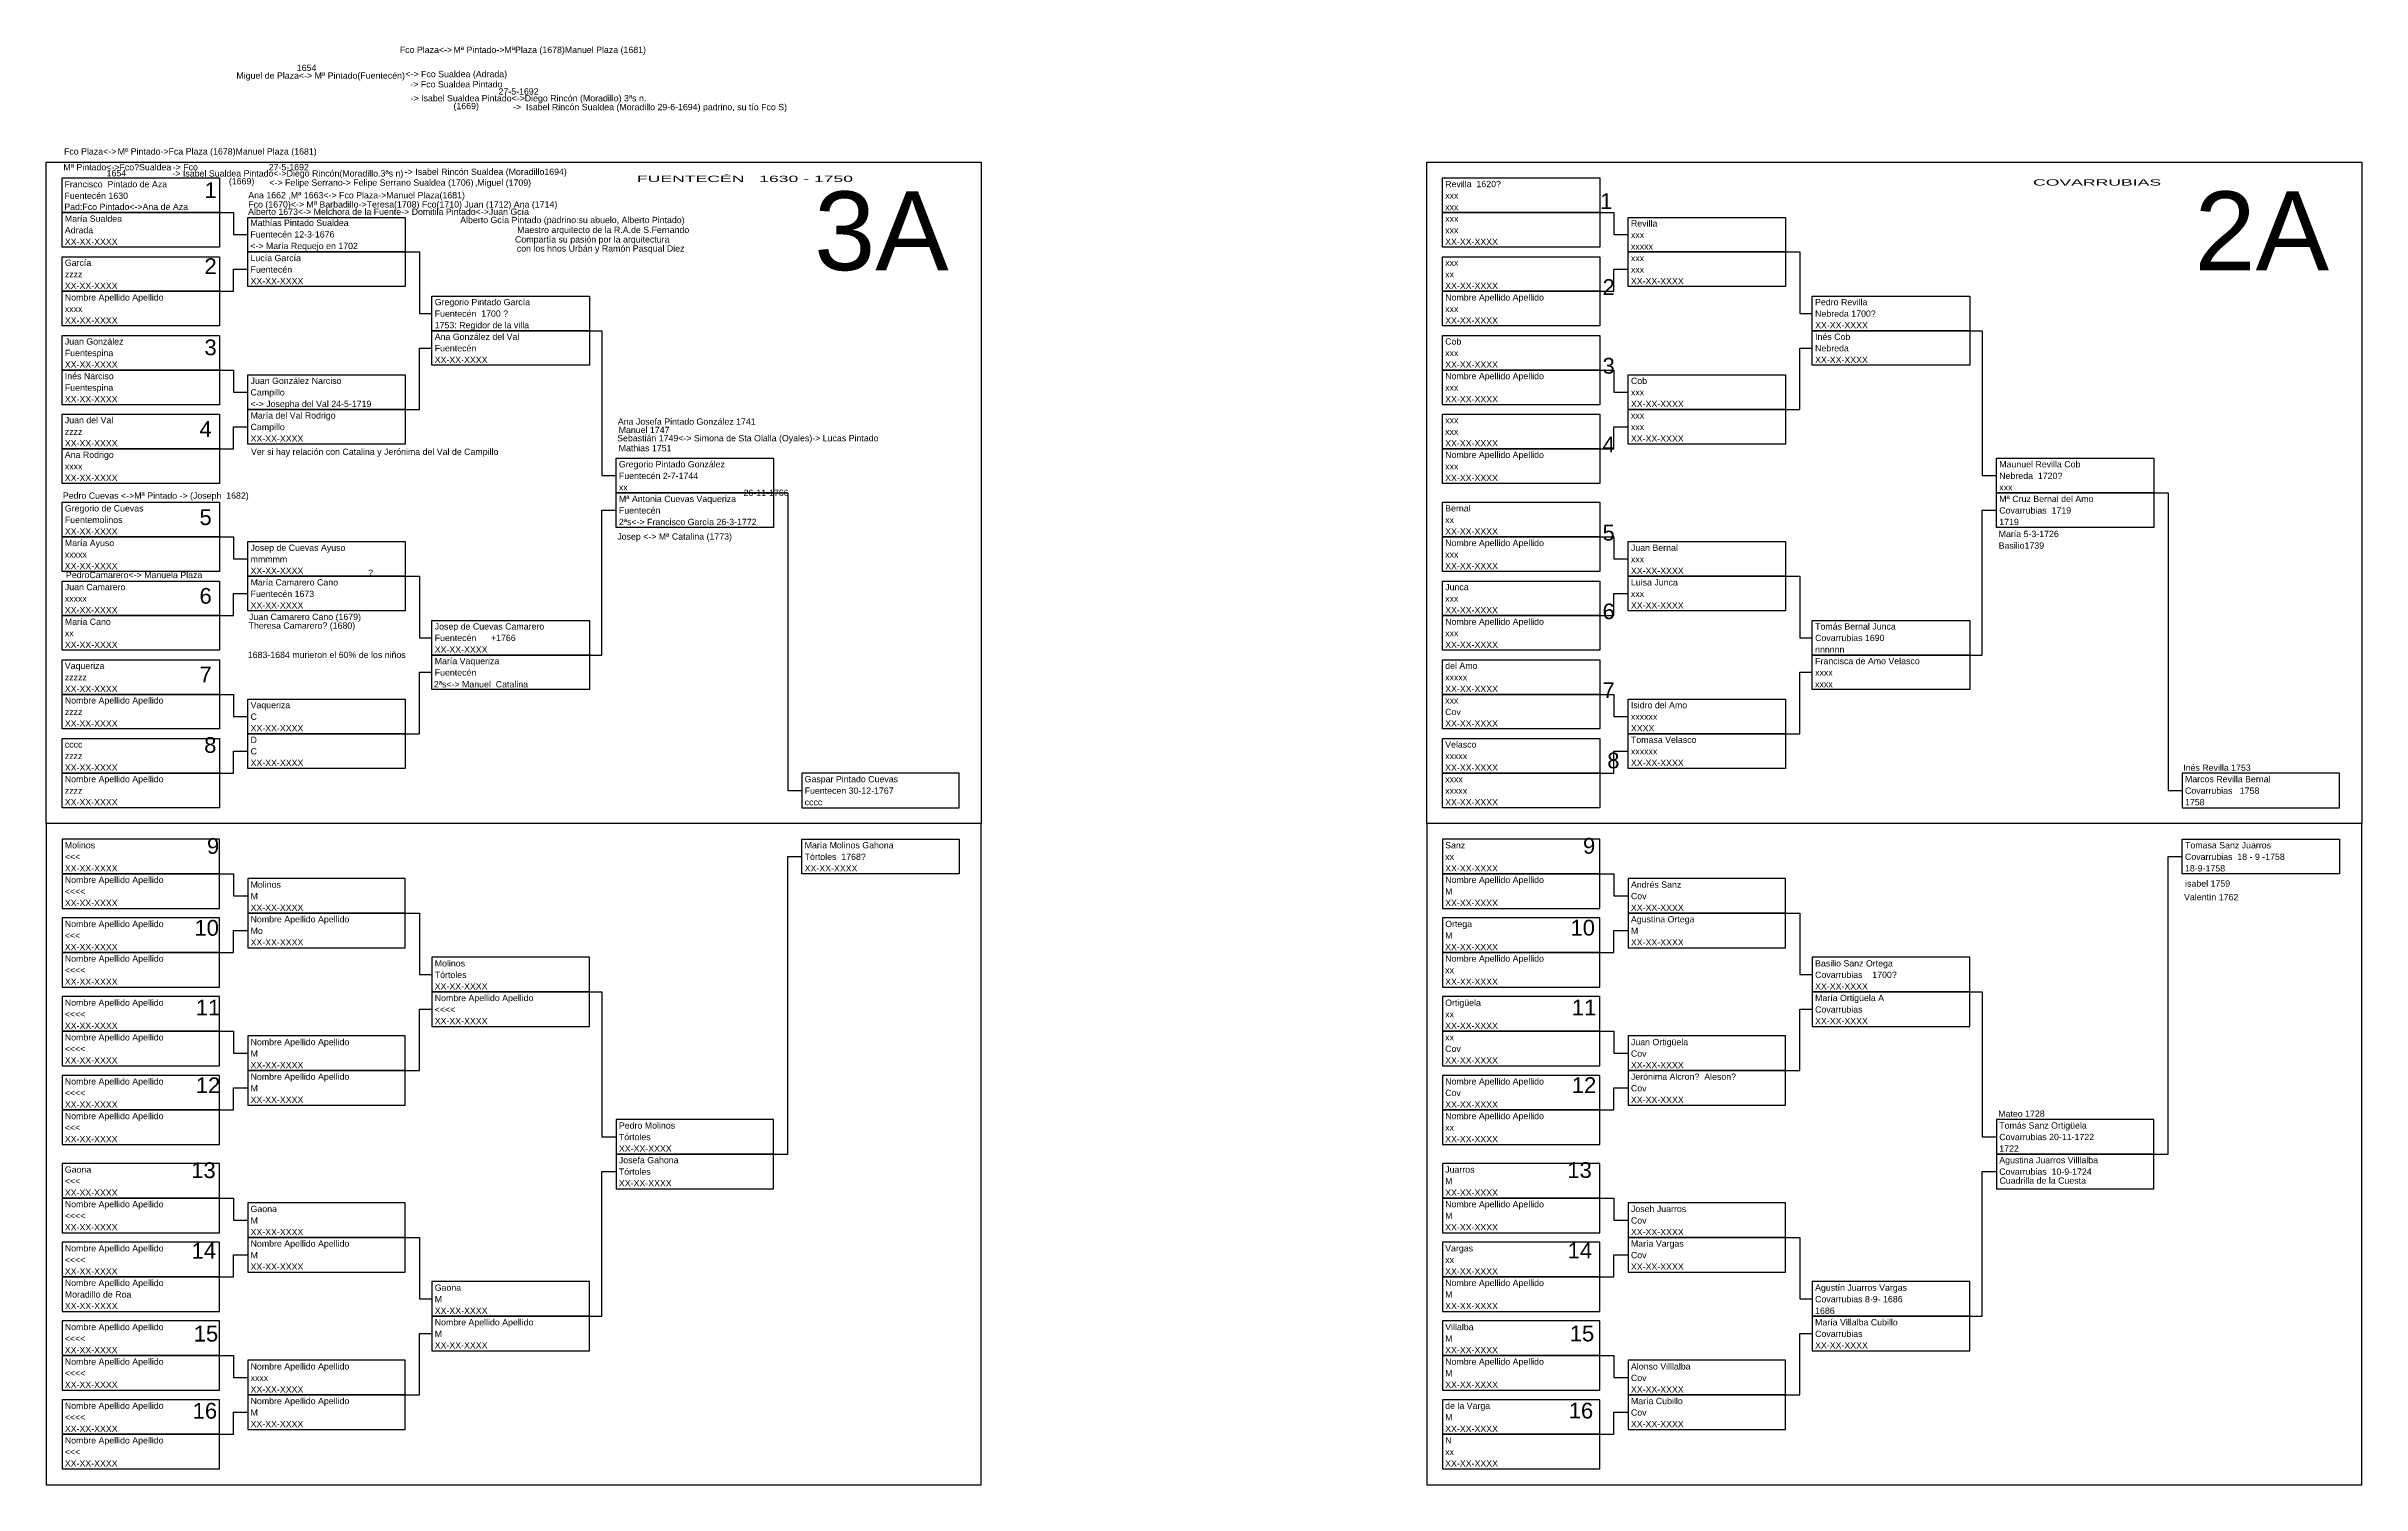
# Model space of a CAD drawing. Header units: millimetres. Extents: x -16844 to 23151, y -8543 to 4892.
# Drawn here: x -877 to -141, y 0 to 457 of the extents above; entities that cross this region are included whole.
import ezdxf
from ezdxf.enums import TextEntityAlignment as Align

# ---------------------------------------------------------------- set-up
doc = ezdxf.new("R2010")
doc.units = ezdxf.units.MM
doc.layers.add('González', color=160, linetype='Continuous')
doc.styles.add('Arial', font='arial.ttf', dxfattribs={"height": 0.01})

# ---------------------------------------------------------------- blocks, each defined once
blk = doc.blocks.new('Hoja superior')
for points in [[(0, 210), (297, 210), (297, 0), (0, 0)], [(5, 205), (55, 205), (55, 194), (5, 194)], [(5, 194), (55, 194), (55, 183), (5, 183)], [(64, 192.5), (114, 192.5), (114, 181.5), (64, 181.5)], [(5, 180), (55, 180), (55, 169), (5, 169)], [(64, 181.5), (114, 181.5), (114, 170.5), (64, 170.5)], [(5, 169), (55, 169), (55, 158), (5, 158)], [(122.5, 167.5), (172.5, 167.5), (172.5, 156.5), (122.5, 156.5)], [(5, 155), (55, 155), (55, 144), (5, 144)], [(122.5, 156.5), (172.5, 156.5), (172.5, 145.5), (122.5, 145.5)], [(5, 144), (55, 144), (55, 133), (5, 133)], [(64, 142.5), (114, 142.5), (114, 131.5), (64, 131.5)], [(5, 130), (55, 130), (55, 119), (5, 119)], [(64, 131.5), (114, 131.5), (114, 120.5), (64, 120.5)], [(5, 119), (55, 119), (55, 108), (5, 108)], [(181, 116), (231, 116), (231, 105), (181, 105)], [(181, 105), (231, 105), (231, 94), (181, 94)], [(5, 102), (55, 102), (55, 91), (5, 91)], [(5, 91), (55, 91), (55, 80), (5, 80)], [(64, 89.5), (114, 89.5), (114, 78.5), (64, 78.5)], [(5, 77), (55, 77), (55, 66), (5, 66)], [(64, 78.5), (114, 78.5), (114, 67.5), (64, 67.5)], [(5, 66), (55, 66), (55, 55), (5, 55)], [(122.5, 64.5), (172.5, 64.5), (172.5, 53.5), (122.5, 53.5)], [(5, 52), (55, 52), (55, 41), (5, 41)], [(122.5, 53.5), (172.5, 53.5), (172.5, 42.5), (122.5, 42.5)], [(5, 41), (55, 41), (55, 30), (5, 30)], [(64, 39.5), (114, 39.5), (114, 28.5), (64, 28.5)], [(5, 27), (55, 27), (55, 16), (5, 16)], [(64, 28.5), (114, 28.5), (114, 17.5), (64, 17.5)], [(5, 16), (55, 16), (55, 5), (5, 5)], [(240, 5), (290, 5), (290, 16), (240, 16)]]:
    blk.add_lwpolyline(points, close=True)
for points in [[(55, 194), (59.5, 194), (59.5, 187), (64, 187)], [(114, 181.5), (118.5, 181.5), (118.5, 162), (122.5, 162)], [(55, 169), (59.5, 169), (59.5, 176), (64, 176)], [(172.5, 156.5), (176.5, 156.5), (176.5, 110.5), (181, 110.5)], [(114, 131.5), (118.5, 131.5), (118.5, 151), (122.5, 151)], [(55, 144), (59.5, 144), (59.5, 137), (64, 137)], [(55, 119), (59.5, 119), (59.5, 126), (64, 126)], [(231, 105), (235.5, 105), (235.5, 10.5), (240, 10.5)], [(172.5, 53.5), (176.5, 53.5), (176.5, 99.5), (181, 99.5)], [(55, 91), (59.5, 91), (59.5, 84), (64, 84)], [(114, 78.5), (118.5, 78.5), (118.5, 59), (122.5, 59)], [(55, 66), (59.5, 66), (59.5, 73), (64, 73)], [(114, 28.5), (118.5, 28.5), (118.5, 48), (122.5, 48)], [(55, 41), (59.5, 41), (59.5, 34), (64, 34)], [(55, 16), (59.5, 16), (59.5, 23), (64, 23)]]:
    blk.add_lwpolyline(points)
blk = doc.blocks.new('Hoja inferior')
for points in [[(0, -210), (297, -210), (297, 0), (0, 0)], [(5, -16), (55, -16), (55, -5), (5, -5)], [(240, -5), (290, -5), (290, -16), (240, -16)], [(5, -27), (55, -27), (55, -16), (5, -16)], [(64, -28.5), (114, -28.5), (114, -17.5), (64, -17.5)], [(64, -39.5), (114, -39.5), (114, -28.5), (64, -28.5)], [(5, -41), (55, -41), (55, -30), (5, -30)], [(5, -52), (55, -52), (55, -41), (5, -41)], [(122.5, -53.5), (172.5, -53.5), (172.5, -42.5), (122.5, -42.5)], [(5, -66), (55, -66), (55, -55), (5, -55)], [(122.5, -64.5), (172.5, -64.5), (172.5, -53.5), (122.5, -53.5)], [(5, -77), (55, -77), (55, -66), (5, -66)], [(64, -78.5), (114, -78.5), (114, -67.5), (64, -67.5)], [(5, -91), (55, -91), (55, -80), (5, -80)], [(64, -89.5), (114, -89.5), (114, -78.5), (64, -78.5)], [(5, -102), (55, -102), (55, -91), (5, -91)], [(181, -105), (231, -105), (231, -94), (181, -94)], [(5, -119), (55, -119), (55, -108), (5, -108)], [(181, -116), (231, -116), (231, -105), (181, -105)], [(5, -130), (55, -130), (55, -119), (5, -119)], [(64, -131.5), (114, -131.5), (114, -120.5), (64, -120.5)], [(64, -142.5), (114, -142.5), (114, -131.5), (64, -131.5)], [(5, -144), (55, -144), (55, -133), (5, -133)], [(5, -155), (55, -155), (55, -144), (5, -144)], [(122.5, -156.5), (172.5, -156.5), (172.5, -145.5), (122.5, -145.5)], [(5, -169), (55, -169), (55, -158), (5, -158)], [(122.5, -167.5), (172.5, -167.5), (172.5, -156.5), (122.5, -156.5)], [(5, -180), (55, -180), (55, -169), (5, -169)], [(64, -181.5), (114, -181.5), (114, -170.5), (64, -170.5)], [(5, -194), (55, -194), (55, -183), (5, -183)], [(64, -192.5), (114, -192.5), (114, -181.5), (64, -181.5)], [(5, -205), (55, -205), (55, -194), (5, -194)]]:
    blk.add_lwpolyline(points, close=True)
for points in [[(231, -105), (235.5, -105), (235.5, -10.5), (240, -10.5)], [(55, -16), (59.5, -16), (59.5, -23), (64, -23)], [(114, -28.5), (118.5, -28.5), (118.5, -48), (122.5, -48)], [(55, -41), (59.5, -41), (59.5, -34), (64, -34)], [(172.5, -53.5), (176.5, -53.5), (176.5, -99.5), (181, -99.5)], [(55, -66), (59.5, -66), (59.5, -73), (64, -73)], [(114, -78.5), (118.5, -78.5), (118.5, -59), (122.5, -59)], [(55, -91), (59.5, -91), (59.5, -84), (64, -84)], [(172.5, -156.5), (176.5, -156.5), (176.5, -110.5), (181, -110.5)], [(55, -119), (59.5, -119), (59.5, -126), (64, -126)], [(114, -131.5), (118.5, -131.5), (118.5, -151), (122.5, -151)], [(55, -144), (59.5, -144), (59.5, -137), (64, -137)], [(55, -169), (59.5, -169), (59.5, -176), (64, -176)], [(114, -181.5), (118.5, -181.5), (118.5, -162), (122.5, -162)], [(55, -194), (59.5, -194), (59.5, -187), (64, -187)]]:
    blk.add_lwpolyline(points)
blk = doc.blocks.new('Casilla')
at = {"style": 'Arial'}
for tag, p in [('NOMBRE', (0.88, 8.08)), ('LUGAR_NACIMIENTO', (0.88, 4.42)), ('FECHA', (0.88, 0.75))]:
    blk.add_attdef(tag, p, '', height=2, dxfattribs=at)
blk = doc.blocks.new('Hermanos')
at = {"style": 'Arial'}
blk.add_attdef('NOMBRE', (0, 0), '', height=2, dxfattribs=at)

msp = doc.modelspace()

# ---------------------------------------------------------------- block references
for name, p, values in [('Hermanos', (-764.66, 454.71), {'NOMBRE': 'Fco Plaza<->'}), ('Hermanos', (-747.62, 454.71), {'NOMBRE': 'Mª Pintado->MªPlaza (1678)Manuel Plaza (1681)'}), ('Hermanos', (-816.57, 446.53), {'NOMBRE': 'Miguel de Plaza<-> Mª Pintado(Fuentecén)'}), ('Hermanos', (-797.39, 448.98), {'NOMBRE': '1654'}), ('Hermanos', (-762.88, 447.01), {'NOMBRE': '<-> Fco Sualdea (Adrada)'}), ('Hermanos', (-761.34, 443.76), {'NOMBRE': '-> Fco Sualdea Pintado'}), ('Hermanos', (-762.01, 439.33), {'NOMBRE': ' -> Isabel Sualdea Pintado<->Diego Rincón (Moradillo) 3ªs n.'}), ('Hermanos', (-733.3, 441.48), {'NOMBRE': '27-5-1692'}), ('Hermanos', (-747.61, 436.85), {'NOMBRE': '(1669)            '}), ('Hermanos', (-871.52, 417.42), {'NOMBRE': 'Mª Pintado<->Fco?Sualdea'}), ('Hermanos', (-871.34, 422.44), {'NOMBRE': 'Fco Plaza<->'}), ('Hermanos', (-854.29, 422.44), {'NOMBRE': 'Mª Pintado->Fca Plaza (1678)Manuel Plaza (1681)'}), ('Hermanos', (-836.79, 417.44), {'NOMBRE': '-> Fco                             27-5-1692'}), ('Hermanos', (-857.8, 415.53), {'NOMBRE': '1654            '}), ('Hermanos', (-818.95, 412.96), {'NOMBRE': '(1669)            '}), ('Casilla', (-433.48, 404), {'NOMBRE': 'Revilla  1620?', 'LUGAR_NACIMIENTO': 'xxx', 'FECHA': 'xxx'}), ('Hermanos', (-871.23, 404.85), {'NOMBRE': 'Pad:Fco Pintado<->Ana de Aza '}), ('Hermanos', (-812.85, 403.29), {'NOMBRE': 'Alberto 1673<-> Melchora de la Fuente-> Domitila Pintado<->Juan Gcía'}), ('Hermanos', (-812.8, 408.52), {'NOMBRE': 'Ana 1662 ,Mª 1663<-> Fco Plaza->Manuel Plaza(1681)'}), ('Hermanos', (-812.8, 405.61), {'NOMBRE': 'Fco (1670)<-> Mª Barbadillo->Teresa(1708) Fco(1710) Juan (1712) Ana (1714)'}), ('Casilla', (-871.95, 393), {'NOMBRE': 'María Sualdea', 'LUGAR_NACIMIENTO': 'Adrada', 'FECHA': 'XX-XX-XXXX'}), ('Casilla', (-813.03, 391.67), {'NOMBRE': 'Mathías Pintado Sualdea', 'LUGAR_NACIMIENTO': 'Fuentecén 12-3-1676', 'FECHA': '<-> María Requejo en 1702'}), ('Hermanos', (-745.48, 400.66), {'NOMBRE': 'Alberto Gcía Pintado (padrino:su abuelo, Alberto Pintado)'}), ('Casilla', (-433.48, 393), {'NOMBRE': 'xxx', 'LUGAR_NACIMIENTO': 'xxx', 'FECHA': 'XX-XX-XXXX'}), ('Casilla', (-374.48, 391.5), {'NOMBRE': 'Revilla', 'LUGAR_NACIMIENTO': 'xxx', 'FECHA': 'xxxxx'}), ('Casilla', (-812.95, 380.5), {'NOMBRE': 'Lucía García', 'LUGAR_NACIMIENTO': 'Fuentecén', 'FECHA': 'XX-XX-XXXX'}), ('Hermanos', (-728.08, 394.5), {'NOMBRE': 'Compartía su pasión por la arquitectura'}), ('Hermanos', (-727.5, 391.61), {'NOMBRE': 'con los hnos Urbán y Ramón Pasqual Diez'}), ('Casilla', (-374.48, 380.5), {'NOMBRE': 'xxx', 'LUGAR_NACIMIENTO': 'xxx', 'FECHA': 'XX-XX-XXXX'}), ('Casilla', (-871.95, 379), {'NOMBRE': 'García', 'LUGAR_NACIMIENTO': 'zzzz', 'FECHA': 'XX-XX-XXXX'}), ('Casilla', (-433.48, 379), {'NOMBRE': 'xxx', 'LUGAR_NACIMIENTO': 'xx', 'FECHA': 'XX-XX-XXXX'}), ('Casilla', (-871.95, 368), {'NOMBRE': 'Nombre Apellido Apellido', 'LUGAR_NACIMIENTO': 'xxxx', 'FECHA': 'XX-XX-XXXX'}), ('Casilla', (-754.45, 366.5), {'NOMBRE': 'Gregorio Pintado García', 'LUGAR_NACIMIENTO': 'Fuentecén  1700 ?', 'FECHA': '1753: Regidor de la villa'}), ('Casilla', (-433.48, 368), {'NOMBRE': 'Nombre Apellido Apellido', 'LUGAR_NACIMIENTO': 'xxx', 'FECHA': 'XX-XX-XXXX'}), ('Casilla', (-315.98, 366.5), {'NOMBRE': 'Pedro Revilla', 'LUGAR_NACIMIENTO': 'Nebreda 1700?', 'FECHA': 'XX-XX-XXXX'}), ('Casilla', (-871.95, 354), {'NOMBRE': 'Juan González', 'LUGAR_NACIMIENTO': 'Fuentespina', 'FECHA': 'XX-XX-XXXX'}), ('Casilla', (-754.45, 355.5), {'NOMBRE': 'Ana González del Val', 'LUGAR_NACIMIENTO': 'Fuentecén', 'FECHA': 'XX-XX-XXXX'}), ('Casilla', (-433.48, 354), {'NOMBRE': 'Cob', 'LUGAR_NACIMIENTO': 'xxx', 'FECHA': 'XX-XX-XXXX'}), ('Casilla', (-315.98, 355.5), {'NOMBRE': 'Inés Cob', 'LUGAR_NACIMIENTO': 'Nebreda', 'FECHA': 'XX-XX-XXXX'}), ('Casilla', (-871.95, 343), {'NOMBRE': 'Inés Narciso', 'LUGAR_NACIMIENTO': 'Fuentespina', 'FECHA': 'XX-XX-XXXX'}), ('Casilla', (-433.48, 343), {'NOMBRE': 'Nombre Apellido Apellido', 'LUGAR_NACIMIENTO': 'xxx', 'FECHA': 'XX-XX-XXXX'}), ('Casilla', (-812.95, 341.5), {'NOMBRE': 'Juan González Narciso', 'LUGAR_NACIMIENTO': 'Campillo', 'FECHA': '<-> Josepha del Val 24-5-1719'}), ('Casilla', (-374.48, 341.5), {'NOMBRE': 'Cob', 'LUGAR_NACIMIENTO': 'xxx', 'FECHA': 'XX-XX-XXXX'}), ('Casilla', (-871.95, 329), {'NOMBRE': 'Juan del Val', 'LUGAR_NACIMIENTO': 'zzzz', 'FECHA': 'XX-XX-XXXX'}), ('Casilla', (-812.95, 330.5), {'NOMBRE': 'María del Val Rodrigo', 'LUGAR_NACIMIENTO': 'Campillo                                                  ', 'FECHA': 'XX-XX-XXXX'}), ('Hermanos', (-695.41, 336.63), {'NOMBRE': 'Ana Josefa Pintado González 1741'}), ('Casilla', (-433.48, 329), {'NOMBRE': 'xxx', 'LUGAR_NACIMIENTO': 'xxx', 'FECHA': 'XX-XX-XXXX'}), ('Casilla', (-374.48, 330.5), {'NOMBRE': 'xxx', 'LUGAR_NACIMIENTO': 'xxx', 'FECHA': 'XX-XX-XXXX'}), ('Hermanos', (-695.62, 331.36), {'NOMBRE': 'Sebastián 1749<-> Simona de Sta Olalla (Oyales)-> Lucas Pintado'}), ('Hermanos', (-695.15, 333.97), {'NOMBRE': 'Manuel 1747'}), ('Casilla', (-871.95, 318), {'NOMBRE': 'Ana Rodrigo', 'LUGAR_NACIMIENTO': 'xxxx', 'FECHA': 'XX-XX-XXXX'}), ('Casilla', (-695.95, 315), {'NOMBRE': 'Gregorio Pintado González', 'LUGAR_NACIMIENTO': 'Fuentecén 2-7-1744', 'FECHA': 'xx'}), ('Hermanos', (-695.14, 328.19), {'NOMBRE': 'Mathias 1751'}), ('Casilla', (-433.48, 318), {'NOMBRE': 'Nombre Apellido Apellido', 'LUGAR_NACIMIENTO': 'xxx', 'FECHA': 'XX-XX-XXXX'}), ('Casilla', (-257.48, 315), {'NOMBRE': 'Maunuel Revilla Cob', 'LUGAR_NACIMIENTO': 'Nebreda  1720?', 'FECHA': 'xxx'}), ('Hermanos', (-871.69, 313.12), {'NOMBRE': 'Pedro Cuevas <->Mª Pintado -> (Joseph  1682)'}), ('Casilla', (-871.95, 301), {'NOMBRE': 'Gregorio de Cuevas', 'LUGAR_NACIMIENTO': 'Fuentemolinos', 'FECHA': 'XX-XX-XXXX'}), ('Casilla', (-695.95, 304), {'NOMBRE': 'Mª Antonia Cuevas Vaqueriza', 'LUGAR_NACIMIENTO': 'Fuentecén', 'FECHA': '2ªs<-> Francisco García 26-3-1772'}), ('Hermanos', (-655.46, 314.02), {'NOMBRE': '26-11-1766'}), ('Casilla', (-433.48, 301), {'NOMBRE': 'Bernal', 'LUGAR_NACIMIENTO': 'xx', 'FECHA': 'XX-XX-XXXX'}), ('Casilla', (-257.48, 304), {'NOMBRE': 'Mª Cruz Bernal del Amo', 'LUGAR_NACIMIENTO': 'Covarrubias  1719', 'FECHA': '1719'}), ('Hermanos', (-695.59, 300.14), {'NOMBRE': 'Josep <-> Mª Catalina (1773)'}), ('Hermanos', (-256.79, 300.94), {'NOMBRE': 'María 5-3-1726'}), ('Casilla', (-871.95, 290), {'NOMBRE': 'María Ayuso', 'LUGAR_NACIMIENTO': 'xxxxx', 'FECHA': 'XX-XX-XXXX'}), ('Casilla', (-812.95, 288.5), {'NOMBRE': 'Josep de Cuevas Ayuso', 'LUGAR_NACIMIENTO': 'mmmmm', 'FECHA': 'XX-XX-XXXX'}), ('Casilla', (-433.48, 290), {'NOMBRE': 'Nombre Apellido Apellido', 'LUGAR_NACIMIENTO': 'xxx', 'FECHA': 'XX-XX-XXXX'}), ('Casilla', (-374.48, 288.5), {'NOMBRE': 'Juan Bernal', 'LUGAR_NACIMIENTO': 'xxx', 'FECHA': 'XX-XX-XXXX'}), ('Hermanos', (-256.79, 297.25), {'NOMBRE': 'Basilio1739'}), ('Hermanos', (-870.72, 287.92), {'NOMBRE': 'PedroCamarero<-> Manuela Plaza'}), ('Hermanos', (-774.73, 288.63), {'NOMBRE': '?'}), ('Casilla', (-374.48, 277.5), {'NOMBRE': 'Luisa Junca', 'LUGAR_NACIMIENTO': 'xxx', 'FECHA': 'XX-XX-XXXX'}), ('Casilla', (-871.95, 276), {'NOMBRE': 'Juan Camarero', 'LUGAR_NACIMIENTO': 'xxxxx', 'FECHA': 'XX-XX-XXXX'}), ('Casilla', (-433.48, 276), {'NOMBRE': 'Junca', 'LUGAR_NACIMIENTO': 'xxx', 'FECHA': 'XX-XX-XXXX'}), ('Casilla', (-871.95, 265), {'NOMBRE': 'María Cano', 'LUGAR_NACIMIENTO': 'xx', 'FECHA': 'XX-XX-XXXX'}), ('Hermanos', (-812.55, 274.62), {'NOMBRE': 'Juan Camarero Cano (1679)'}), ('Casilla', (-754.45, 263.5), {'NOMBRE': 'Josep de Cuevas Camarero', 'LUGAR_NACIMIENTO': 'Fuentecén      +1766', 'FECHA': 'XX-XX-XXXX'}), ('Casilla', (-433.48, 265), {'NOMBRE': 'Nombre Apellido Apellido', 'LUGAR_NACIMIENTO': 'xxx', 'FECHA': 'XX-XX-XXXX'}), ('Casilla', (-315.98, 263.5), {'NOMBRE': 'Tomás Bernal Junca', 'LUGAR_NACIMIENTO': 'Covarrubias 1690', 'FECHA': 'nnnnnn'}), ('Casilla', (-871.95, 251), {'NOMBRE': 'Vaqueriza', 'LUGAR_NACIMIENTO': 'zzzzz', 'FECHA': 'XX-XX-XXXX'}), ('Hermanos', (-812.95, 262.55), {'NOMBRE': '1683-1684 murieron el 60% de los niños'}), ('Casilla', (-433.48, 251), {'NOMBRE': 'del Amo', 'LUGAR_NACIMIENTO': 'xxxxx', 'FECHA': 'XX-XX-XXXX'}), ('Casilla', (-315.98, 252.5), {'NOMBRE': 'Francisca de Amo Velasco', 'LUGAR_NACIMIENTO': 'xxxx', 'FECHA': 'xxxx'}), ('Casilla', (-871.95, 240), {'NOMBRE': 'Nombre Apellido Apellido', 'LUGAR_NACIMIENTO': 'zzzz', 'FECHA': 'XX-XX-XXXX'}), ('Hermanos', (-753.85, 253.2), {'NOMBRE': '2ªs<-> Manuel  Catalina'}), ('Casilla', (-812.95, 238.5), {'NOMBRE': 'Vaqueriza', 'LUGAR_NACIMIENTO': 'C', 'FECHA': 'XX-XX-XXXX'}), ('Casilla', (-433.48, 240), {'NOMBRE': 'xxx', 'LUGAR_NACIMIENTO': 'Cov', 'FECHA': 'XX-XX-XXXX'}), ('Casilla', (-374.48, 238.5), {'NOMBRE': 'Isidro del Amo', 'LUGAR_NACIMIENTO': 'xxxxxx', 'FECHA': 'XXXX'}), ('Casilla', (-871.95, 226), {'NOMBRE': 'cccc', 'LUGAR_NACIMIENTO': 'zzzz', 'FECHA': 'XX-XX-XXXX'}), ('Casilla', (-812.95, 227.5), {'NOMBRE': 'D', 'LUGAR_NACIMIENTO': 'C', 'FECHA': 'XX-XX-XXXX'}), ('Casilla', (-433.48, 226), {'NOMBRE': 'Velasco', 'LUGAR_NACIMIENTO': 'xxxxx', 'FECHA': 'XX-XX-XXXX'}), ('Casilla', (-374.48, 227.5), {'NOMBRE': 'Tomasa Velasco', 'LUGAR_NACIMIENTO': 'xxxxxx', 'FECHA': 'XX-XX-XXXX'}), ('Hermanos', (-198.17, 226.72), {'NOMBRE': 'Inés Revilla 1753'}), ('Casilla', (-871.95, 215), {'NOMBRE': 'Nombre Apellido Apellido', 'LUGAR_NACIMIENTO': 'zzzz', 'FECHA': 'XX-XX-XXXX'}), ('Casilla', (-636.95, 215), {'NOMBRE': 'Gaspar Pintado Cuevas', 'LUGAR_NACIMIENTO': 'Fuentecen 30-12-1767', 'FECHA': 'cccc'}), ('Casilla', (-433.48, 215), {'NOMBRE': 'xxxx', 'LUGAR_NACIMIENTO': 'xxxxx', 'FECHA': 'XX-XX-XXXX'}), ('Casilla', (-198.48, 215), {'NOMBRE': 'Marcos Revilla Bernal', 'LUGAR_NACIMIENTO': 'Covarrubias   1758', 'FECHA': '1758'}), ('Casilla', (-871.95, 194), {'NOMBRE': 'Molinos', 'LUGAR_NACIMIENTO': '<<<', 'FECHA': 'XX-XX-XXXX'}), ('Casilla', (-636.95, 194), {'NOMBRE': 'María Molinos Gahona', 'LUGAR_NACIMIENTO': 'Tórtoles  1768?', 'FECHA': 'XX-XX-XXXX'}), ('Casilla', (-433.48, 194), {'NOMBRE': 'Sanz', 'LUGAR_NACIMIENTO': 'xx', 'FECHA': 'XX-XX-XXXX'}), ('Casilla', (-198.48, 194), {'NOMBRE': 'Tomasa Sanz Juarros', 'LUGAR_NACIMIENTO': 'Covarrubias  18 - 9 -1758', 'FECHA': '18-9-1758'}), ('Casilla', (-871.95, 183), {'NOMBRE': 'Nombre Apellido Apellido', 'LUGAR_NACIMIENTO': '<<<<', 'FECHA': 'XX-XX-XXXX'}), ('Casilla', (-812.95, 181.5), {'NOMBRE': 'Molinos', 'LUGAR_NACIMIENTO': 'M', 'FECHA': 'XX-XX-XXXX'}), ('Casilla', (-433.48, 183), {'NOMBRE': 'Nombre Apellido Apellido', 'LUGAR_NACIMIENTO': 'M', 'FECHA': 'XX-XX-XXXX'}), ('Casilla', (-374.48, 181.5), {'NOMBRE': 'Andrés Sanz', 'LUGAR_NACIMIENTO': 'Cov', 'FECHA': 'XX-XX-XXXX'}), ('Hermanos', (-198.34, 189.92), {'NOMBRE': ' isabel 1759'}), ('Hermanos', (-197.91, 185.61), {'NOMBRE': 'Valentín 1762'}), ('Casilla', (-871.95, 169), {'NOMBRE': 'Nombre Apellido Apellido', 'LUGAR_NACIMIENTO': '<<<', 'FECHA': 'XX-XX-XXXX'}), ('Casilla', (-812.95, 170.5), {'NOMBRE': 'Nombre Apellido Apellido', 'LUGAR_NACIMIENTO': 'Mo', 'FECHA': 'XX-XX-XXXX'}), ('Casilla', (-433.48, 169), {'NOMBRE': 'Ortega', 'LUGAR_NACIMIENTO': 'M', 'FECHA': 'XX-XX-XXXX'}), ('Casilla', (-374.48, 170.5), {'NOMBRE': 'Agustina Ortega', 'LUGAR_NACIMIENTO': 'M', 'FECHA': 'XX-XX-XXXX'}), ('Casilla', (-871.95, 158), {'NOMBRE': 'Nombre Apellido Apellido', 'LUGAR_NACIMIENTO': '<<<<', 'FECHA': 'XX-XX-XXXX'}), ('Casilla', (-754.45, 156.5), {'NOMBRE': 'Molinos', 'LUGAR_NACIMIENTO': 'Tórtoles', 'FECHA': 'XX-XX-XXXX'}), ('Casilla', (-433.48, 158), {'NOMBRE': 'Nombre Apellido Apellido', 'LUGAR_NACIMIENTO': 'xx', 'FECHA': 'XX-XX-XXXX'}), ('Casilla', (-315.98, 156.5), {'NOMBRE': 'Basilio Sanz Ortega', 'LUGAR_NACIMIENTO': 'Covarrubias    1700?', 'FECHA': 'XX-XX-XXXX'}), ('Casilla', (-754.45, 145.5), {'NOMBRE': 'Nombre Apellido Apellido', 'LUGAR_NACIMIENTO': '<<<<', 'FECHA': 'XX-XX-XXXX'}), ('Casilla', (-315.98, 145.5), {'NOMBRE': 'María Ortigüela A', 'LUGAR_NACIMIENTO': 'Covarrubias', 'FECHA': 'XX-XX-XXXX'}), ('Casilla', (-871.95, 144), {'NOMBRE': 'Nombre Apellido Apellido', 'LUGAR_NACIMIENTO': '<<<<', 'FECHA': 'XX-XX-XXXX'}), ('Casilla', (-433.48, 144), {'NOMBRE': 'Ortigüela', 'LUGAR_NACIMIENTO': 'xx', 'FECHA': 'XX-XX-XXXX'}), ('Casilla', (-871.95, 133), {'NOMBRE': 'Nombre Apellido Apellido', 'LUGAR_NACIMIENTO': '<<<<', 'FECHA': 'XX-XX-XXXX'}), ('Casilla', (-812.95, 131.5), {'NOMBRE': 'Nombre Apellido Apellido', 'LUGAR_NACIMIENTO': 'M', 'FECHA': 'XX-XX-XXXX'}), ('Casilla', (-433.48, 133), {'NOMBRE': 'xx', 'LUGAR_NACIMIENTO': 'Cov', 'FECHA': 'XX-XX-XXXX'}), ('Casilla', (-374.48, 131.5), {'NOMBRE': 'Juan Ortigüela', 'LUGAR_NACIMIENTO': 'Cov', 'FECHA': 'XX-XX-XXXX'}), ('Casilla', (-871.95, 119), {'NOMBRE': 'Nombre Apellido Apellido', 'LUGAR_NACIMIENTO': '<<<<', 'FECHA': 'XX-XX-XXXX'}), ('Casilla', (-812.95, 120.5), {'NOMBRE': 'Nombre Apellido Apellido', 'LUGAR_NACIMIENTO': 'M', 'FECHA': 'XX-XX-XXXX'}), ('Casilla', (-433.48, 119), {'NOMBRE': 'Nombre Apellido Apellido', 'LUGAR_NACIMIENTO': 'Cov', 'FECHA': 'XX-XX-XXXX'}), ('Casilla', (-374.48, 120.5), {'NOMBRE': 'Jerónima Alcron?  Aleson?', 'LUGAR_NACIMIENTO': 'Cov', 'FECHA': 'XX-XX-XXXX'}), ('Casilla', (-871.95, 108), {'NOMBRE': 'Nombre Apellido Apellido', 'LUGAR_NACIMIENTO': '<<<', 'FECHA': 'XX-XX-XXXX'}), ('Casilla', (-433.48, 108), {'NOMBRE': 'Nombre Apellido Apellido', 'LUGAR_NACIMIENTO': 'xx', 'FECHA': 'XX-XX-XXXX'}), ('Hermanos', (-256.93, 116.83), {'NOMBRE': 'Mateo 1728'}), ('Casilla', (-695.95, 105), {'NOMBRE': 'Pedro Molinos', 'LUGAR_NACIMIENTO': 'Tórtoles', 'FECHA': 'XX-XX-XXXX'}), ('Casilla', (-257.48, 105), {'NOMBRE': 'Tomás Sanz Ortigüela', 'LUGAR_NACIMIENTO': 'Covarrubias 20-11-1722', 'FECHA': '1722'}), ('Casilla', (-695.95, 94), {'NOMBRE': 'Josefa Gahona', 'LUGAR_NACIMIENTO': 'Tórtoles', 'FECHA': 'XX-XX-XXXX'}), ('Casilla', (-871.95, 91), {'NOMBRE': 'Gaona', 'LUGAR_NACIMIENTO': '<<<', 'FECHA': 'XX-XX-XXXX'}), ('Casilla', (-433.48, 91), {'NOMBRE': 'Juarros', 'LUGAR_NACIMIENTO': 'M', 'FECHA': 'XX-XX-XXXX'}), ('Casilla', (-871.95, 80), {'NOMBRE': 'Nombre Apellido Apellido', 'LUGAR_NACIMIENTO': '<<<<', 'FECHA': 'XX-XX-XXXX'}), ('Casilla', (-812.95, 78.5), {'NOMBRE': 'Gaona', 'LUGAR_NACIMIENTO': 'M', 'FECHA': 'XX-XX-XXXX'}), ('Casilla', (-433.48, 80), {'NOMBRE': 'Nombre Apellido Apellido', 'LUGAR_NACIMIENTO': 'M', 'FECHA': 'XX-XX-XXXX'}), ('Casilla', (-374.48, 78.5), {'NOMBRE': 'Joseh Juarros', 'LUGAR_NACIMIENTO': 'Cov', 'FECHA': 'XX-XX-XXXX'}), ('Casilla', (-871.95, 66), {'NOMBRE': 'Nombre Apellido Apellido', 'LUGAR_NACIMIENTO': '<<<<', 'FECHA': 'XX-XX-XXXX'}), ('Casilla', (-812.95, 67.5), {'NOMBRE': 'Nombre Apellido Apellido', 'LUGAR_NACIMIENTO': 'M', 'FECHA': 'XX-XX-XXXX'}), ('Casilla', (-433.48, 66), {'NOMBRE': 'Vargas', 'LUGAR_NACIMIENTO': 'xx', 'FECHA': 'XX-XX-XXXX'}), ('Casilla', (-374.48, 67.5), {'NOMBRE': 'María Vargas', 'LUGAR_NACIMIENTO': 'Cov', 'FECHA': 'XX-XX-XXXX'}), ('Casilla', (-871.95, 55), {'NOMBRE': 'Nombre Apellido Apellido', 'LUGAR_NACIMIENTO': 'Moradillo de Roa', 'FECHA': 'XX-XX-XXXX'}), ('Casilla', (-754.45, 53.5), {'NOMBRE': 'Gaona', 'LUGAR_NACIMIENTO': 'M', 'FECHA': 'XX-XX-XXXX'}), ('Casilla', (-433.48, 55), {'NOMBRE': 'Nombre Apellido Apellido', 'LUGAR_NACIMIENTO': 'M', 'FECHA': 'XX-XX-XXXX'}), ('Casilla', (-315.98, 53.5), {'NOMBRE': 'Agustín Juarros Vargas', 'LUGAR_NACIMIENTO': 'Covarrubias 8-9- 1686', 'FECHA': '1686'}), ('Casilla', (-754.45, 42.5), {'NOMBRE': 'Nombre Apellido Apellido', 'LUGAR_NACIMIENTO': 'M', 'FECHA': 'XX-XX-XXXX'}), ('Casilla', (-315.98, 42.5), {'NOMBRE': 'María Villalba Cubillo', 'LUGAR_NACIMIENTO': 'Covarrubias', 'FECHA': 'XX-XX-XXXX'}), ('Casilla', (-871.95, 41), {'NOMBRE': 'Nombre Apellido Apellido', 'LUGAR_NACIMIENTO': '<<<<', 'FECHA': 'XX-XX-XXXX'}), ('Casilla', (-433.48, 41), {'NOMBRE': 'Villalba', 'LUGAR_NACIMIENTO': 'M', 'FECHA': 'XX-XX-XXXX'}), ('Casilla', (-871.95, 30), {'NOMBRE': 'Nombre Apellido Apellido', 'LUGAR_NACIMIENTO': '<<<<', 'FECHA': 'XX-XX-XXXX'}), ('Casilla', (-812.95, 28.5), {'NOMBRE': 'Nombre Apellido Apellido', 'LUGAR_NACIMIENTO': 'xxxx', 'FECHA': 'XX-XX-XXXX'}), ('Casilla', (-433.48, 30), {'NOMBRE': 'Nombre Apellido Apellido', 'LUGAR_NACIMIENTO': 'M', 'FECHA': 'XX-XX-XXXX'}), ('Casilla', (-374.48, 28.5), {'NOMBRE': 'Alonso Villlalba', 'LUGAR_NACIMIENTO': 'Cov', 'FECHA': 'XX-XX-XXXX'}), ('Casilla', (-871.95, 16), {'NOMBRE': 'Nombre Apellido Apellido', 'LUGAR_NACIMIENTO': '<<<<', 'FECHA': 'XX-XX-XXXX'}), ('Casilla', (-812.95, 17.5), {'NOMBRE': 'Nombre Apellido Apellido', 'LUGAR_NACIMIENTO': 'M', 'FECHA': 'XX-XX-XXXX'}), ('Casilla', (-433.48, 16), {'NOMBRE': 'de la Varga', 'LUGAR_NACIMIENTO': 'M', 'FECHA': 'XX-XX-XXXX'}), ('Casilla', (-374.48, 17.5), {'NOMBRE': 'María Cubillo', 'LUGAR_NACIMIENTO': 'Cov', 'FECHA': 'XX-XX-XXXX'}), ('Casilla', (-871.95, 5), {'NOMBRE': 'Nombre Apellido Apellido', 'LUGAR_NACIMIENTO': '<<<', 'FECHA': 'XX-XX-XXXX'}), ('Casilla', (-433.48, 5), {'NOMBRE': 'N', 'LUGAR_NACIMIENTO': 'xx', 'FECHA': 'XX-XX-XXXX'})]:
    msp.add_blockref(name, p).add_auto_attribs(values)
ref = msp.add_blockref('Casilla', (-729.58, 435.78))
ref.add_attrib('FECHA', '->  Isabel Rincón Sualdea (Moradillo 29-6-1694) padrino, su tío Fco S)', (-728.7, 436.53), dxfattribs={"height": 2, "style": 'Arial'})
ref = msp.add_blockref('Casilla', (-872.07, 403.94))
ref.add_attrib('NOMBRE', 'Francisco  Pintado de Aza                     ', (-871.19, 412.02), dxfattribs={"height": 2, "style": 'Arial'})
ref.add_attrib('LUGAR_NACIMIENTO', 'Fuentecén 1630                                                                               ', (-871.19, 408.36), dxfattribs={"height": 2, "style": 'Arial'})
ref = msp.add_blockref('Hermanos', (-837.66, 415.46))
ref.add_attrib('NOMBRE', ' -> Isabel Sualdea Pintado<->Diego Rincón(Moradillo.3ªs n)', (-837.66, 415.46), dxfattribs={"color": 9, "height": 2, "style": 'Arial'})
ref = msp.add_blockref('Hermanos', (-807.64, 412.54))
ref.add_attrib('NOMBRE', '  <-> Felipe Serrano-> Felipe Serrano Sualdea (1706)', (-807.64, 412.54), dxfattribs={"color": 9, "height": 2, "style": 'Arial'})
ref = msp.add_blockref('Hermanos', (-765.42, 415.97))
ref.add_attrib('NOMBRE', '   -> Isabel Rincón Sualdea (Moradillo1694)', (-765.42, 415.97), dxfattribs={"color": 6, "height": 2, "style": 'Arial'})
ref = msp.add_blockref('Hermanos', (-740.82, 412.52))
ref.add_attrib('NOMBRE', ',Miguel (1709)', (-740.82, 412.52), dxfattribs={"color": 6, "height": 2, "style": 'Arial'})
ref = msp.add_blockref('Hermanos', (-689.33, 413.73))
ref.add_attrib('NOMBRE', 'FUENTECÉN   1630 - 1750', (-689.33, 413.73), dxfattribs={"height": 2, "style": 'Arial', "width": 2})
ref = msp.add_blockref('Hermanos', (-245.86, 412.59))
ref.add_attrib('NOMBRE', 'COVARRUBIAS', (-245.86, 412.59), dxfattribs={"height": 2, "style": 'Arial', "width": 2})
ref = msp.add_blockref('Hermanos', (-727.39, 397.52))
ref.add_attrib('NOMBRE', 'Maestro arquitecto de la R.A.de S.Fernando', (-727.39, 397.52), dxfattribs={"color": 150, "height": 2, "style": 'Arial'})
ref = msp.add_blockref('Hermanos', (-811.93, 327.06))
ref.add_attrib('NOMBRE', 'Ver si hay relación con Catalina y Jerónima del Val de Campillo', (-811.93, 327.06), dxfattribs={"color": 3, "height": 2, "style": 'Arial'})
ref = msp.add_blockref('Casilla', (-812.95, 277.5))
ref.add_attrib('NOMBRE', 'María Camarero Cano', (-812.07, 285.58), dxfattribs={"color": 0, "height": 2, "style": 'Arial'})
ref.add_attrib('LUGAR_NACIMIENTO', 'Fuentecén 1673', (-812.07, 281.92), dxfattribs={"height": 2, "style": 'Arial'})
ref.add_attrib('FECHA', 'XX-XX-XXXX', (-812.07, 278.25), dxfattribs={"height": 2, "style": 'Arial'})
ref = msp.add_blockref('Hermanos', (-812.69, 271.84))
ref.add_attrib('NOMBRE', 'Theresa Camarero? (1680)', (-812.69, 271.84), dxfattribs={"color": 1, "height": 2, "style": 'Arial'})
ref = msp.add_blockref('Casilla', (-754.45, 252.5))
ref.add_attrib('NOMBRE', 'María Vaqueriza', (-753.57, 260.58), dxfattribs={"height": 2, "style": 'Arial'})
ref.add_attrib('LUGAR_NACIMIENTO', 'Fuentecén', (-753.57, 256.92), dxfattribs={"height": 2, "style": 'Arial'})
ref = msp.add_blockref('Casilla', (-257.48, 94))
ref.add_attrib('NOMBRE', 'Agustina Juarros Villlalba', (-256.6, 102.08), dxfattribs={"height": 2, "style": 'Arial'})
ref.add_attrib('LUGAR_NACIMIENTO', 'Covarrubias  10-9-1724', (-256.6, 98.42), dxfattribs={"height": 2, "style": 'Arial'})
ref = msp.add_blockref('Hermanos', (-256.54, 95.58))
ref.add_attrib('NOMBRE', 'Cuadrilla de la Cuesta', (-256.54, 95.58), dxfattribs={"color": 2, "height": 2, "style": 'Arial'})
at = {"layer": 'González'}
for name, p in [('Hoja superior', (-876.95, 210)), ('Hoja superior', (-438.48, 210)), ('Hoja inferior', (-876.95, 210)), ('Hoja inferior', (-438.48, 210))]:
    msp.add_blockref(name, p, dxfattribs=at)

# ---------------------------------------------------------------- texts
at = {"style": 'Arial'}
for s, p in [('1', (-822.84, 408.62)), ('1', (-379.51, 405.17)), ('2', (-822.83, 384.5)), ('2', (-378.73, 377.86)), ('3', (-822.83, 358.71)), ('3', (-378.73, 352.86)), ('4', (-824.41, 332.78)), ('4', (-378.73, 327.86)), ('5', (-824.41, 304.78)), ('5', (-378.73, 299.86)), ('6', (-824.41, 279.78)), ('6', (-378.73, 274.86)), ('7', (-824.41, 254.78)), ('7', (-378.73, 249.86)), ('8', (-822.92, 232.43)), ('8', (-377.23, 227.51)), ('9', (-822.04, 200.35)), ('9', (-384.94, 200.4)), ('10', (-822.13, 174.35)), ('10', (-385.03, 174.4)), ('11', (-821.71, 149.02)), ('11', (-384.61, 149.07)), ('12', (-821.71, 124.35)), ('12', (-384.61, 124.4)), ('13', (-823.14, 97.38)), ('13', (-386.04, 97.43)), ('14', (-823.02, 71.81)), ('14', (-385.93, 71.86)), ('15', (-822.36, 45.47)), ('15', (-385.26, 45.52)), ('16', (-822.69, 20.97)), ('16', (-385.59, 21.02))]:
    msp.add_text(s, height=5, dxfattribs=at).set_placement(p, align=Align.RIGHT)
at = {"layer": 'González', "style": 'Arial'}
for s, p in [('3A', (-590.33, 385.72)), ('2A', (-151.86, 385.72))]:
    msp.add_text(s, height=25, dxfattribs=at).set_placement(p, align=Align.RIGHT)

doc.saveas('drawing.dxf')
